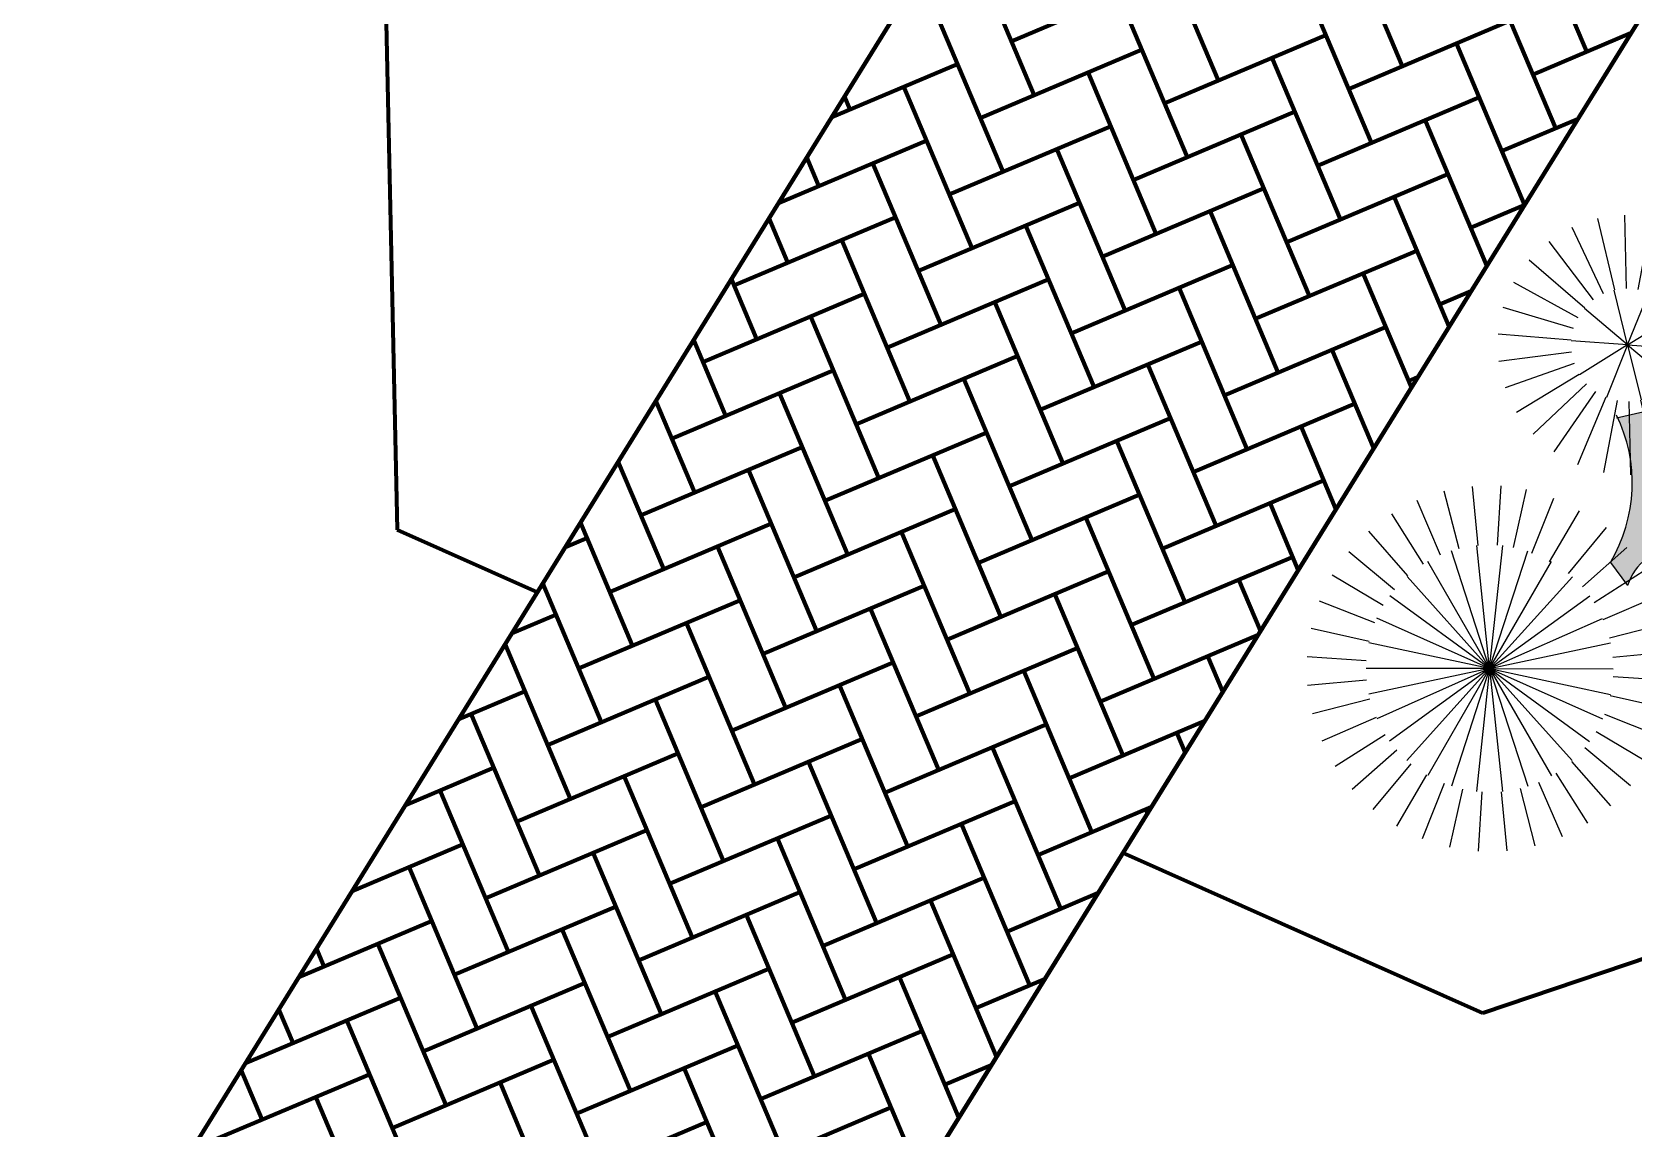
# Model space of a CAD drawing. Header units: millimetres. Extents: x 111 to 1506, y 14 to 566.
# Drawn here: x 221.14 to 226.18, y 170.79 to 174.24 of the extents above; entities that cross this region are included whole.
import ezdxf

# ---------------------------------------------------------------- set-up
doc = ezdxf.new("R2010")
doc.units = ezdxf.units.MM
doc.layers.add('FURN', color=253, linetype='Continuous')
doc.layers.add('G', color=254, linetype='Continuous', lineweight=5)

# ---------------------------------------------------------------- blocks, each defined once
blk = doc.blocks.new('abri')
at = {"layer": 'FURN'}
blk.add_hatch(color=256, dxfattribs=at).paths.add_polyline_path([(1541.4483, 14.7988), (1541.5053, 14.8935, -0.755152), (1541.367, 15.2521), (1541.2444, 15.2412, -0.169075), (1540.9762, 14.779), (1540.8625, 14.6983), (1540.9211, 14.6158, -0.248562)])
for p, q in [((1541.1067, 16.2315), (1541.0433, 16.6068)), ((1541.1698, 16.2371), (1541.1659, 16.6177)), ((1541.233, 16.2328), (1541.2887, 16.6093)), ((1540.987, 16.1912), (1540.8107, 16.5286)), ((1541.0453, 16.2161), (1540.9239, 16.5768)), ((1541.2947, 16.2186), (1541.4086, 16.5818)), ((1541.3535, 16.195), (1541.5228, 16.5359)), ((1541.4078, 16.1625), (1541.6284, 16.4727)), ((1540.9334, 16.1576), (1540.7065, 16.4632)), ((1540.8856, 16.1159), (1540.6137, 16.3823)), ((1541.4564, 16.1218), (1541.7228, 16.3937)), ((1540.845, 16.0673), (1540.5348, 16.2879)), ((1541.4981, 16.0741), (1541.8037, 16.301)), ((1540.8125, 16.013), (1540.4715, 16.1823)), ((1541.5317, 16.0204), (1541.8691, 16.1967)), ((1540.7888, 15.9542), (1540.4256, 16.0681)), ((1541.5566, 15.9622), (1541.9173, 16.0835)), ((1540.7747, 15.8925), (1540.3981, 15.9482)), ((1541.572, 15.9007), (1541.9473, 15.9642)), ((1540.7704, 15.8293), (1540.3897, 15.8254)), ((1541.5776, 15.8376), (1541.9582, 15.8416)), ((1540.776, 15.7662), (1540.4007, 15.7028)), ((1541.5733, 15.7745), (1541.9498, 15.7188)), ((1540.7914, 15.7048), (1540.4306, 15.5834)), ((1541.5591, 15.7127), (1541.9223, 15.5988)), ((1540.8162, 15.6465), (1540.4789, 15.4702)), ((1541.5355, 15.6539), (1541.8764, 15.4846)), ((1540.8499, 15.5929), (1540.5443, 15.366)), ((1540.8915, 15.5451), (1540.6252, 15.2732)), ((1541.4623, 15.551), (1541.7343, 15.2847)), ((1541.503, 15.5996), (1541.8132, 15.3791)), ((1540.9401, 15.5045), (1540.7196, 15.1942)), ((1541.4146, 15.5094), (1541.6415, 15.2038)), ((1540.9945, 15.472), (1540.8252, 15.131)), ((1541.0532, 15.4483), (1540.9393, 15.0851)), ((1541.115, 15.4342), (1541.0593, 15.0576)), ((1541.1781, 15.4299), (1541.1821, 15.0492)), ((1541.2412, 15.4355), (1541.3047, 15.0601)), ((1541.3027, 15.4509), (1541.424, 15.0901)), ((1541.3609, 15.4757), (1541.5372, 15.1384)), ((1541.2444, 15.2412), (1541.367, 15.2521)), ((1541.8507, 14.9732), (1541.7785, 15.1898)), ((1541.9232, 14.9911), (1541.8857, 15.2164)), ((1541.9975, 14.9976), (1541.9958, 15.2259)), ((1542.072, 14.9923), (1542.106, 15.2181)), ((1542.1447, 14.9754), (1542.2137, 15.1931)), ((1541.7819, 14.9441), (1541.6767, 15.1468)), ((1542.2139, 14.9474), (1542.3161, 15.1516)), ((1541.7186, 14.9046), (1541.5829, 15.0883)), ((1542.2779, 14.9088), (1542.4107, 15.0946)), ((1540.5827, 14.7538), (1540.4986, 15.0232)), ((1540.6274, 14.7628), (1540.601, 15.0437)), ((1540.6729, 14.7622), (1540.7056, 15.0426)), ((1540.7173, 14.7523), (1540.8076, 15.0197)), ((1541.6622, 14.8557), (1541.4995, 15.0159)), ((1542.335, 14.8608), (1542.4953, 15.0235)), ((1540.5409, 14.7357), (1540.4026, 14.9817)), ((1540.7587, 14.7333), (1540.9026, 14.9761)), ((1541.6141, 14.7985), (1541.4284, 14.9313)), ((1542.384, 14.8044), (1542.5677, 14.94)), ((1540.5038, 14.7094), (1540.3173, 14.9212)), ((1540.7952, 14.7061), (1540.9864, 14.9137)), ((1541.4483, 14.7988), (1541.5053, 14.8935)), ((1540.473, 14.6759), (1540.2465, 14.8443)), ((1540.8253, 14.6719), (1541.0555, 14.8352)), ((1541.5756, 14.7346), (1541.3713, 14.8367)), ((1542.4235, 14.741), (1542.6261, 14.8463)), ((1540.4498, 14.6367), (1540.1932, 14.7544)), ((1540.8477, 14.6323), (1541.1067, 14.7441)), ((1542.4525, 14.6723), (1542.6692, 14.7445)), ((1540.9237, 14.6121), (1540.8636, 14.6969)), ((1541.5476, 14.6654), (1541.3298, 14.7343)), ((1540.4352, 14.5936), (1540.1598, 14.6554)), ((1540.8612, 14.5888), (1541.1379, 14.6444)), ((1541.5342, 14.5804), (1541.3084, 14.6144)), ((1542.4705, 14.5998), (1542.6958, 14.6373)), ((1540.4299, 14.5484), (1540.1477, 14.5515)), ((1540.4342, 14.503), (1540.1575, 14.4475)), ((1540.8602, 14.4982), (1541.1356, 14.4365)), ((1540.8655, 14.5435), (1541.1477, 14.5403)), ((1541.5289, 14.5059), (1541.3006, 14.5041)), ((1542.477, 14.5254), (1542.7053, 14.5272)), ((1540.4478, 14.4596), (1540.1887, 14.3477)), ((1540.8457, 14.4551), (1541.1022, 14.3374)), ((1541.5354, 14.4315), (1541.3101, 14.3941)), ((1542.4717, 14.451), (1542.6975, 14.4169)), ((1540.4701, 14.4199), (1540.2399, 14.2566)), ((1540.5002, 14.3857), (1540.309, 14.1781)), ((1540.7916, 14.3824), (1540.9781, 14.1706)), ((1540.8225, 14.4159), (1541.0489, 14.2475)), ((1541.5498, 14.3713), (1541.3332, 14.2991)), ((1542.4548, 14.3782), (1542.6725, 14.3093)), ((1540.5367, 14.3585), (1540.3928, 14.1157)), ((1540.5781, 14.3396), (1540.4879, 14.0722)), ((1540.6225, 14.3296), (1540.5898, 14.0493)), ((1540.668, 14.3291), (1540.6944, 14.0481)), ((1540.7127, 14.338), (1540.7969, 14.0687)), ((1540.7545, 14.3561), (1540.8928, 14.1101)), ((1542.4267, 14.309), (1542.631, 14.2069)), ((1541.5789, 14.3026), (1541.3762, 14.1973)), ((1542.3882, 14.2451), (1542.574, 14.1123)), ((1541.6184, 14.2392), (1541.4347, 14.1036)), ((1541.6673, 14.1828), (1541.5071, 14.0201)), ((1542.3402, 14.1879), (1542.5029, 14.0277)), ((1541.7245, 14.1348), (1541.5916, 13.949)), ((1542.2838, 14.139), (1542.4194, 13.9553)), ((1541.7884, 14.0962), (1541.6863, 13.892)), ((1541.8576, 14.0682), (1541.7887, 13.8505)), ((1542.1517, 14.0704), (1542.2239, 13.8538)), ((1542.2204, 14.0995), (1542.3256, 13.8968)), ((1541.9303, 14.0513), (1541.8963, 13.8255)), ((1542.0048, 14.046), (1542.0066, 13.8176)), ((1542.0792, 14.0524), (1542.1166, 13.8272))]:
    blk.add_line(p, q, dxfattribs=at)
at = {"layer": 'FURN', "color": 62}
for p, q in [((1541.174, 15.8335), (1541.0492, 16.2174)), ((1541.174, 15.8335), (1541.174, 16.2371)), ((1541.174, 15.8335), (1541.2987, 16.2174)), ((1541.174, 15.8335), (1540.9367, 16.16)), ((1541.174, 15.8335), (1541.4112, 16.16)), ((1541.174, 15.8335), (1540.8474, 16.0707)), ((1541.174, 15.8335), (1541.5005, 16.0707)), ((1541.174, 15.8335), (1540.7901, 15.9582)), ((1541.174, 15.8335), (1541.5579, 15.9582)), ((1541.174, 15.8335), (1540.7703, 15.8335)), ((1541.174, 15.8335), (1540.7901, 15.7087)), ((1541.174, 15.8335), (1540.8474, 15.5962)), ((1541.174, 15.8335), (1540.9367, 15.5069)), ((1541.174, 15.8335), (1541.0492, 15.4496)), ((1541.174, 15.8335), (1541.5776, 15.8335)), ((1541.174, 15.8335), (1541.174, 15.4298)), ((1541.174, 15.8335), (1541.2987, 15.4496)), ((1541.174, 15.8335), (1541.4112, 15.5069)), ((1541.174, 15.8335), (1541.5005, 15.5962)), ((1541.174, 15.8335), (1541.5579, 15.7087)), ((1542.0012, 14.5218), (1541.9182, 14.9903)), ((1542.0012, 14.5218), (1542.0174, 14.9973)), ((1542.0012, 14.5218), (1541.8226, 14.9628)), ((1542.0012, 14.5218), (1542.1159, 14.9835)), ((1542.0012, 14.5218), (1542.2094, 14.9496)), ((1542.0012, 14.5218), (1541.7348, 14.916)), ((1542.0012, 14.5218), (1542.2938, 14.897)), ((1542.0012, 14.5218), (1541.6586, 14.852)), ((1542.0012, 14.5218), (1542.3654, 14.8279)), ((1540.6477, 14.5459), (1540.5804, 14.753)), ((1540.6477, 14.5459), (1540.715, 14.753)), ((1542.0012, 14.5218), (1541.5975, 14.7736)), ((1542.0012, 14.5218), (1542.4211, 14.7455)), ((1542.0012, 14.5218), (1541.5539, 14.6841)), ((1540.6477, 14.5459), (1540.4715, 14.6739)), ((1540.6477, 14.5459), (1540.8239, 14.6739)), ((1542.0012, 14.5218), (1542.4584, 14.6533)), ((1542.0012, 14.5218), (1541.53, 14.5876)), ((1542.0012, 14.5218), (1542.4758, 14.5554)), ((1540.6477, 14.5459), (1540.4299, 14.5459)), ((1540.6477, 14.5459), (1540.4715, 14.4179)), ((1540.6477, 14.5459), (1540.5804, 14.3388)), ((1540.6477, 14.5459), (1540.8655, 14.5459)), ((1540.6477, 14.5459), (1540.715, 14.3388)), ((1540.6477, 14.5459), (1540.8239, 14.4179)), ((1542.0012, 14.5218), (1541.5266, 14.4882)), ((1542.0012, 14.5218), (1541.5439, 14.3903)), ((1542.0012, 14.5218), (1541.5813, 14.2981)), ((1542.0012, 14.5218), (1541.637, 14.2157)), ((1542.0012, 14.5218), (1541.7086, 14.1466)), ((1542.0012, 14.5218), (1541.793, 14.094)), ((1542.0012, 14.5218), (1541.8865, 14.06)), ((1542.0012, 14.5218), (1541.985, 14.0463)), ((1542.0012, 14.5218), (1542.3437, 14.1916)), ((1542.0012, 14.5218), (1542.4049, 14.27)), ((1542.0012, 14.5218), (1542.4484, 14.3594)), ((1542.0012, 14.5218), (1542.4724, 14.456)), ((1542.0012, 14.5218), (1542.0842, 14.0533)), ((1542.0012, 14.5218), (1542.1798, 14.0808)), ((1542.0012, 14.5218), (1542.2676, 14.1276))]:
    blk.add_line(p, q, dxfattribs=at)
at = {"layer": 'FURN'}
for centre, radius, start, end in [((1540.4465, 15.3953), 0.8127, 301.61043, 349.06478), ((1541.4872, 15.0925), 0.1998, 126.97548, 275.20895), ((1541.3574, 14.2098), 0.596, 81.22271, 138.10852)]:
    blk.add_arc(centre, radius, start, end, dxfattribs=at)

msp = doc.modelspace()

# ---------------------------------------------------------------- linework, layer by layer
at = {"lineweight": 211, "ltscale": 1000}
for p, q in [((216.07367, 161.74658), (229.32999, 183.12471)), ((217.41941, 160.12171), (230.76998, 181.65183))]:
    msp.add_line(p, q, dxfattribs=at)
at = {"lineweight": 100, "ltscale": 1000}
for p, q in [((229.32999, 183.12471), (216.07367, 161.74658)), ((217.41941, 160.12171), (230.76998, 181.65183)), ((222.13675, 179.60099), (222.28716, 172.67398)), ((222.72802, 172.47787), (222.28716, 172.67398)), ((229.31027, 172.36891), (225.70644, 171.15293)), ((225.70644, 171.15293), (224.57252, 171.65735))]:
    msp.add_line(p, q, dxfattribs=at)
for points in [[(216.07367, 161.74658), (215.98876, 161.8491), (221.75725, 190.87038), (229.32999, 183.12471), (216.07367, 161.74658)], [(217.41941, 160.12171), (221.79096, 156.11646), (232.69441, 179.68346), (230.76998, 181.65183), (217.41941, 160.12171)]]:
    msp.add_lwpolyline(points, dxfattribs=at)
at = {"layer": 'G', "linetype": 'Continuous', "lineweight": 100, "ltscale": 1000}
for p, q in [((226.03382, 174.17976), (225.81889, 174.6882)), ((225.45373, 174.13431), (225.23881, 174.64275)), ((224.87365, 174.08886), (224.65873, 174.5973)), ((224.29357, 174.04342), (224.07864, 174.55186)), ((224.22193, 174.2129), (224.73037, 174.42782)), ((225.93598, 173.93864), (225.72105, 174.44708)), ((225.3559, 173.89319), (225.14097, 174.40163)), ((224.77582, 173.84774), (224.56089, 174.35618)), ((224.19573, 173.80229), (223.98081, 174.31073)), ((225.28425, 174.06267), (225.79269, 174.2776)), ((224.70417, 174.01722), (225.21261, 174.23215)), ((225.86434, 174.10812), (226.17317, 174.23867)), ((224.12409, 173.97177), (224.63253, 174.1867)), ((225.83792, 173.69803), (225.62321, 174.20595)), ((223.65538, 173.9734), (224.05245, 174.14125)), ((225.25806, 173.65207), (225.04313, 174.16051)), ((224.0979, 173.56117), (223.88297, 174.06961)), ((224.67798, 173.60662), (224.46305, 174.11506)), ((223.71349, 173.99797), (223.69611, 174.03909)), ((225.18642, 173.82155), (225.69486, 174.03648)), ((224.60634, 173.7761), (225.11478, 173.99103)), ((225.7665, 173.867), (226.00529, 173.96794)), ((224.02625, 173.73065), (224.53469, 173.94558)), ((225.16022, 173.41095), (224.9453, 173.91938)), ((225.71914, 173.50647), (225.52538, 173.96483)), ((223.4875, 173.70267), (223.95461, 173.90013)), ((224.58014, 173.3655), (224.36521, 173.87394)), ((223.61565, 173.75685), (223.57732, 173.84753)), ((224.00006, 173.32005), (223.78513, 173.82849)), ((225.08858, 173.58043), (225.59702, 173.79535)), ((224.5085, 173.53498), (225.01694, 173.74991)), ((225.60035, 173.3149), (225.42754, 173.72371)), ((223.92842, 173.48953), (224.43686, 173.70446)), ((225.06239, 173.16982), (224.84746, 173.67826)), ((225.66866, 173.62587), (225.83741, 173.69721)), ((223.34834, 173.44408), (223.85678, 173.65901)), ((223.51782, 173.51572), (223.45853, 173.65596)), ((224.4823, 173.12438), (224.26738, 173.63281)), ((223.90222, 173.07893), (223.6873, 173.58737)), ((224.99074, 173.3393), (225.49918, 173.55423)), ((223.41998, 173.2746), (223.33975, 173.4644)), ((223.83058, 173.24841), (224.33902, 173.46334)), ((224.41066, 173.29386), (224.9191, 173.50878)), ((225.48156, 173.12334), (225.3297, 173.48259)), ((223.2505, 173.20296), (223.75894, 173.41789)), ((224.96455, 172.9287), (224.74962, 173.43714)), ((225.57082, 173.38475), (225.66954, 173.42648)), ((224.38447, 172.88325), (224.16954, 173.39169)), ((223.80439, 172.83781), (223.58946, 173.34624)), ((224.89291, 173.09818), (225.40135, 173.31311)), ((223.32214, 173.03348), (223.22096, 173.27283)), ((224.31282, 173.05273), (224.82126, 173.26766)), ((223.73274, 173.00729), (224.24118, 173.22221)), ((225.36278, 172.93178), (225.23187, 173.24147)), ((223.15266, 172.96184), (223.6611, 173.17677)), ((224.86671, 172.68758), (224.65178, 173.19602)), ((224.28663, 172.64213), (224.0717, 173.15057)), ((225.47299, 173.14363), (225.50166, 173.15575)), ((223.2243, 172.79236), (223.10218, 173.08127)), ((223.70655, 172.59668), (223.49162, 173.10512)), ((224.79507, 172.85706), (225.30351, 173.07199)), ((224.21499, 172.81161), (224.72343, 173.02654)), ((223.63491, 172.76616), (224.14335, 172.98109)), ((225.24399, 172.74021), (225.13403, 173.00034)), ((223.05482, 172.72072), (223.56326, 172.93564)), ((224.18879, 172.40101), (223.97387, 172.90945)), ((224.76887, 172.44646), (224.55395, 172.9549)), ((223.12647, 172.55124), (222.98339, 172.88971)), ((223.60871, 172.35556), (223.39378, 172.864)), ((224.69723, 172.61594), (225.20567, 172.83086)), ((224.11715, 172.57049), (224.62559, 172.78542)), ((225.12521, 172.54865), (225.03619, 172.75922)), ((223.53707, 172.52504), (224.04551, 172.73997)), ((224.67104, 172.20534), (224.45611, 172.71377)), ((223.02863, 172.31011), (222.8646, 172.69814)), ((222.95699, 172.47959), (223.46543, 172.69452)), ((224.09096, 172.15989), (223.87603, 172.66833)), ((222.816, 172.61976), (222.88535, 172.64907)), ((223.51087, 172.11444), (223.29595, 172.62288)), ((224.59939, 172.37481), (225.10783, 172.58974)), ((222.93079, 172.06899), (222.74582, 172.50658)), ((224.01931, 172.32937), (224.52775, 172.54429)), ((225.00642, 172.35708), (224.93835, 172.5181)), ((223.43923, 172.28392), (223.94767, 172.49885)), ((224.5732, 171.96421), (224.35827, 172.47265)), ((222.64812, 172.34903), (222.78751, 172.40795)), ((222.85915, 172.23847), (223.36759, 172.4534)), ((223.99312, 171.91877), (223.77819, 172.4272)), ((223.41304, 171.87332), (223.19811, 172.38176)), ((222.83296, 171.82787), (222.62703, 172.31502)), ((223.92148, 172.08824), (224.42992, 172.30317)), ((224.50156, 172.13369), (224.99804, 172.34356)), ((223.34139, 172.0428), (223.84983, 172.25772)), ((224.88763, 172.16552), (224.84052, 172.27698)), ((222.76131, 171.99735), (223.26975, 172.21228)), ((224.47536, 171.72309), (224.26044, 172.23153)), ((222.48024, 172.0783), (222.68967, 172.16683)), ((223.89528, 171.67764), (223.68035, 172.18608)), ((223.3152, 171.6322), (223.10027, 172.14063)), ((222.73512, 171.58675), (222.52019, 172.09519)), ((223.82364, 171.84712), (224.33208, 172.06205)), ((224.40372, 171.89257), (224.83016, 172.07283)), ((223.24356, 171.80167), (223.752, 172.0166)), ((224.76885, 171.97396), (224.74268, 172.03586)), ((222.66348, 171.75623), (223.17192, 171.97115)), ((224.37753, 171.48197), (224.1626, 171.99041)), ((222.31237, 171.80757), (222.59183, 171.92571)), ((223.21736, 171.39107), (223.00244, 171.89951)), ((223.79744, 171.43652), (223.58252, 171.94496)), ((222.63728, 171.34563), (222.42235, 171.85406)), ((223.7258, 171.606), (224.23424, 171.82093)), ((224.30588, 171.65145), (224.66228, 171.80211)), ((223.14572, 171.56055), (223.65416, 171.77548)), ((224.27969, 171.24085), (224.06476, 171.74929)), ((224.65006, 171.78239), (224.64484, 171.79473)), ((222.56564, 171.5151), (223.07408, 171.73003)), ((223.69961, 171.1954), (223.48468, 171.70384)), ((222.14449, 171.53684), (222.494, 171.68458)), ((223.11953, 171.14995), (222.9046, 171.65839)), ((222.53944, 171.1045), (222.32452, 171.61294)), ((222.15504, 171.5413), (222.15188, 171.54876)), ((223.62796, 171.36488), (224.1364, 171.57981)), ((223.04788, 171.31943), (223.55632, 171.53436)), ((224.17491, 171.01614), (223.96692, 171.50816)), ((224.20805, 171.41033), (224.49441, 171.53138)), ((222.4678, 171.27398), (222.97624, 171.48891)), ((223.60177, 170.95428), (223.38684, 171.46272)), ((221.97662, 171.26611), (222.39616, 171.44346)), ((223.02169, 170.90883), (222.80676, 171.41727)), ((222.0572, 171.30018), (222.0331, 171.3572)), ((222.44161, 170.86338), (222.22668, 171.37182)), ((222.95005, 171.07831), (223.45849, 171.29324)), ((223.53013, 171.12376), (224.03857, 171.33868)), ((222.36996, 171.03286), (222.8784, 171.24779)), ((224.05613, 170.82457), (223.86909, 171.26704)), ((224.11021, 171.1692), (224.32653, 171.26065)), ((221.80874, 170.99538), (222.29832, 171.20234)), ((223.50393, 170.71315), (223.28901, 171.22159)), ((221.95936, 171.05906), (221.91431, 171.16563)), ((222.92385, 170.66771), (222.70892, 171.17615)), ((222.34377, 170.62226), (222.12884, 171.1307)), ((223.43229, 170.88263), (223.94073, 171.09756)), ((222.85221, 170.83719), (223.36065, 171.05211)), ((222.27213, 170.79174), (222.78057, 171.00667)), ((223.93734, 170.63301), (223.77125, 171.02592)), ((221.69205, 170.74629), (222.20049, 170.96122)), ((221.86153, 170.81793), (221.79552, 170.97407)), ((223.4061, 170.47203), (223.19117, 170.98047)), ((224.01237, 170.92808), (224.15866, 170.98992)), ((222.24593, 170.38114), (222.03101, 170.88958)), ((222.82601, 170.42658), (222.61109, 170.93502)), ((223.33445, 170.64151), (223.84289, 170.85644)), ((222.75437, 170.59606), (223.26281, 170.81099))]:
    msp.add_line(p, q, dxfattribs=at)

# ---------------------------------------------------------------- block references
at = {"lineweight": 100, "xscale": 0.8182511777390739, "yscale": 0.8182511777390739, "zscale": 0.8182511777390739, "rotation": 247.9147716791316}
msp.add_blockref('abri', (689.11481, 1345.86972), dxfattribs=at)

doc.saveas('drawing.dxf')
